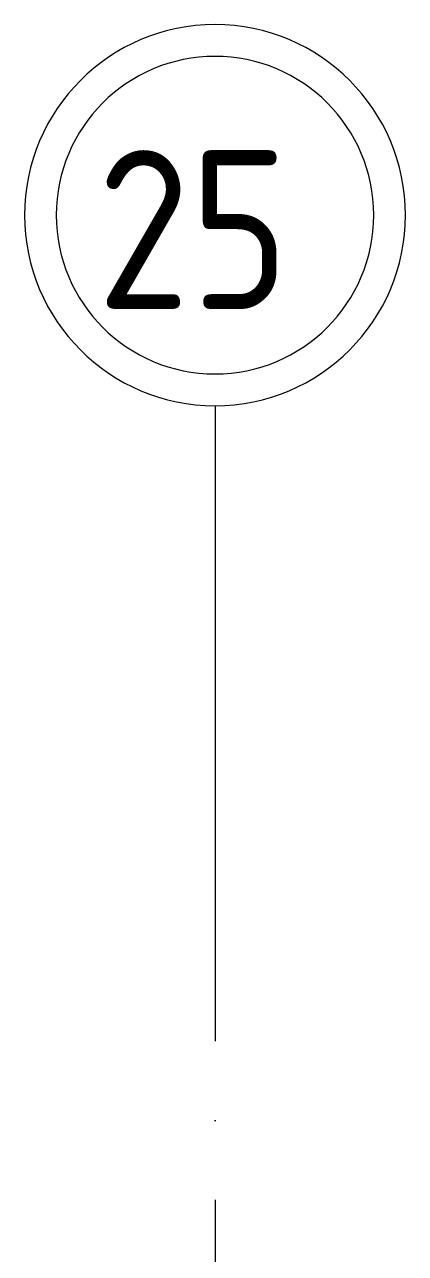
# Model space of a CAD drawing. Header units: millimetres. Extents: x -21010 to 105841, y -18351 to 135084.
# Drawn here: x -538 to 662, y 46157 to 50026 of the extents above; entities that cross this region are included whole.
import ezdxf

# ---------------------------------------------------------------- set-up
doc = ezdxf.new("R2010")
doc.units = ezdxf.units.MM
doc.linetypes.add('ADSK_Линия сетки', pattern=[2500, 2000, -250, 0, -250])
doc.layers.add('Оси', color=7, linetype='Continuous', lineweight=9)
doc.styles.add('GOST Common_2', font='GOST_Common.ttf', dxfattribs={"width": 0.9, "height": 500})

# ---------------------------------------------------------------- blocks, each defined once
blk = doc.blocks.new('1 этаж 21082025')
at = {"layer": 'Оси', "linetype": 'ADSK_Линия сетки'}
blk.add_line((5800, 5350.6), (5800, -14846.4), dxfattribs=at)
at = {"layer": 'Оси', "lineweight": 20}
for radius, start, end in [(600, 0, 180), (500, 0, 180), (600, 180, 0), (500, 180, 0)]:
    blk.add_arc((5800, 5950.6), radius, start, end, dxfattribs=at)
at = {"layer": 'Оси', "style": 'GOST Common_2', "width": 0.9}
blk.add_text('25', height=500, dxfattribs=at).set_placement((5428.2, 5655.3))

msp = doc.modelspace()

# ---------------------------------------------------------------- block references
msp.add_blockref('1 этаж 21082025', (-5738, 43475))

doc.saveas('drawing.dxf')
